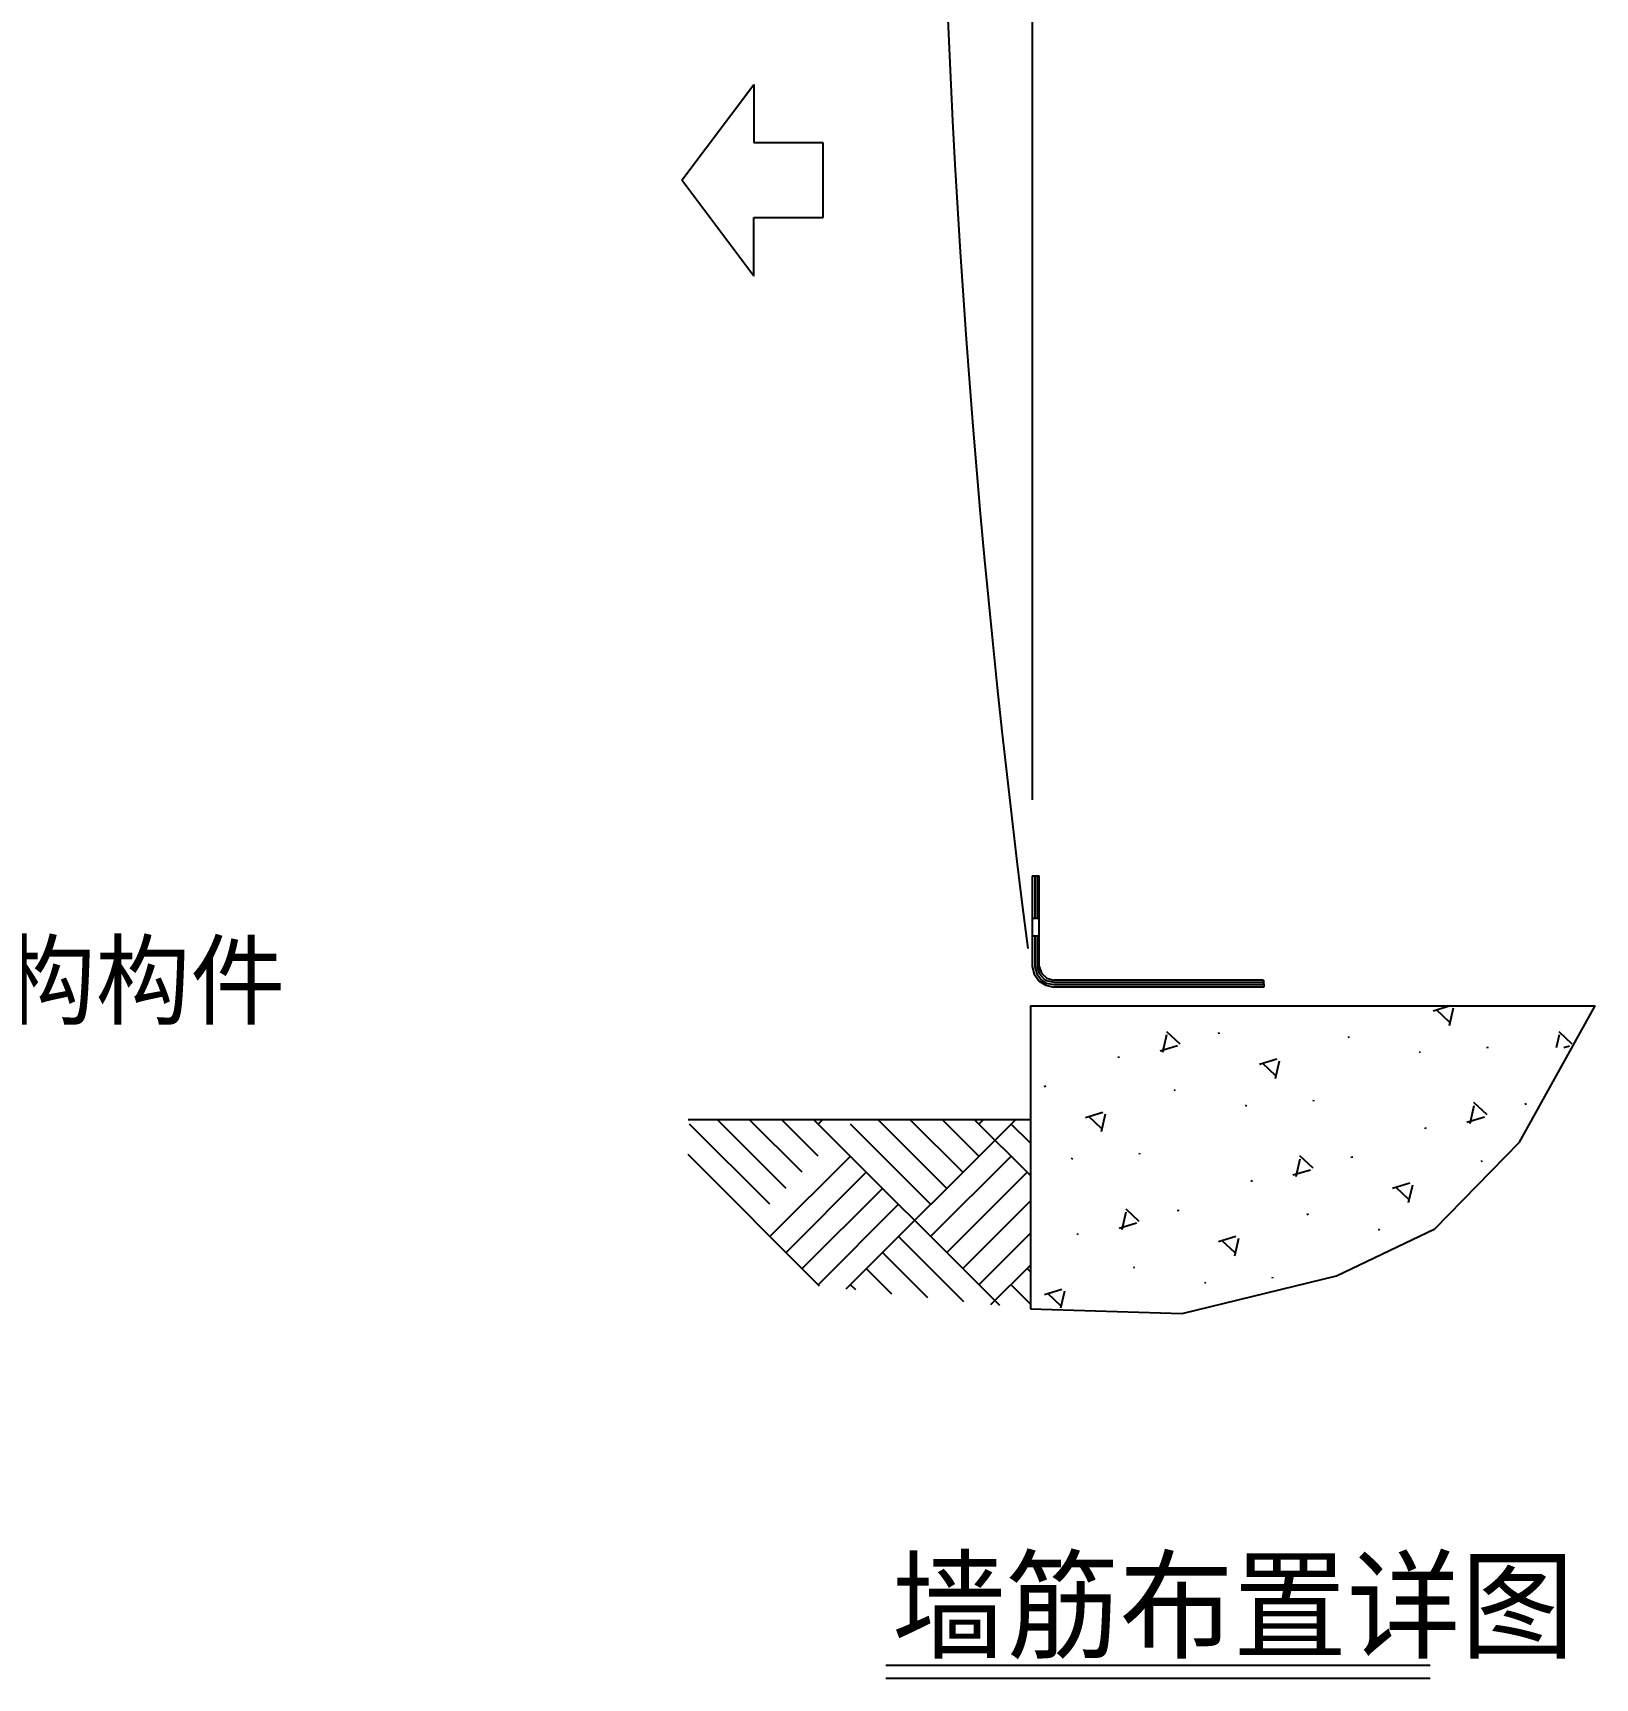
# Model space of a CAD drawing. Header units: metres. Extents: x 35 to 400, y 13 to 268.
# Drawn here: x 159.8 to 221.8, y 116.1 to 181.4 of the extents above; entities that cross this region are included whole.
import ezdxf

# ---------------------------------------------------------------- set-up
doc = ezdxf.new("R2010")
doc.units = ezdxf.units.M
for name, color, linetype in [('CALL', 1, 'Continuous'), ('HIDL', 3, 'Continuous'), ('OBJS', 7, 'Continuous'), ('STRL', 2, 'Continuous')]:
    doc.layers.add(name, color=color, linetype=linetype)

msp = doc.modelspace()

# ---------------------------------------------------------------- linework, layer by layer
at = {"layer": 'CALL'}
for p, q in [((193.65, 116.64, 0.28), (215.23, 116.64, 0.28)), ((193.65, 116.13, 0.28), (215.23, 116.13, 0.28))]:
    msp.add_line(p, q, dxfattribs=at)
for points in [[(185.56, 175.52), (188.41, 179.32)], [(185.56, 175.52), (188.41, 179.32)], [(188.41, 179.32), (188.41, 177)], [(188.41, 179.32), (188.41, 177)], [(191.16, 177), (188.41, 177)], [(191.16, 177), (188.41, 177)], [(191.16, 174.04), (191.16, 177)], [(191.16, 174.04), (191.16, 177)], [(188.41, 171.72), (185.56, 175.52)], [(188.41, 171.72), (185.56, 175.52)], [(188.41, 174.04), (191.16, 174.04)], [(188.41, 174.04), (191.16, 174.04)], [(188.41, 171.72), (188.41, 174.04)], [(188.41, 171.72), (188.41, 174.04)]]:
    msp.add_lwpolyline(points, dxfattribs=at)
at = {"layer": 'HIDL'}
msp.add_arc((626.95, 200.46, 0.28), 431.25, 172.64, 187.38, dxfattribs=at)
at = {"layer": 'OBJS'}
for points in [[(199.45, 147.94), (199.45, 144.35)], [(199.45, 147.94), (199.45, 144.35)], [(199.45, 147.94), (199.73, 147.94)], [(199.45, 147.94), (199.73, 147.94)], [(199.55, 147.94), (199.55, 146.26)], [(199.55, 147.94), (199.55, 146.26)], [(199.64, 147.94), (199.64, 146.26)], [(199.64, 147.94), (199.64, 146.26)], [(199.73, 144.35), (199.73, 147.94)], [(199.73, 144.35), (199.73, 147.94)], [(199.45, 146.26), (199.73, 146.26)], [(199.45, 146.26), (199.73, 146.26)], [(199.45, 145.56), (199.73, 145.56)], [(199.45, 145.56), (199.73, 145.56)], [(199.55, 145.56), (199.55, 144.35)], [(199.55, 145.56), (199.55, 144.35)], [(199.64, 145.56), (199.64, 144.35)], [(199.64, 145.56), (199.64, 144.35)], [(199.45, 144.35), (199.53, 144.04), (199.72, 143.77), (199.99, 143.6), (200.31, 143.53)], [(199.45, 144.35), (199.53, 144.04), (199.72, 143.77), (199.99, 143.6), (200.31, 143.53)], [(199.55, 144.35), (199.63, 144.05)], [(199.55, 144.35), (199.63, 144.05)], [(199.64, 144.35), (199.73, 144.07)], [(199.64, 144.35), (199.73, 144.07)], [(199.73, 144.35), (199.82, 144.08), (200.03, 143.89), (200.3, 143.81)], [(199.73, 144.35), (199.82, 144.08), (200.03, 143.89), (200.3, 143.81)], [(199.63, 144.05), (199.82, 143.81)], [(199.63, 144.05), (199.82, 143.81)], [(199.73, 144.07), (199.92, 143.85)], [(199.73, 144.07), (199.92, 143.85)], [(199.82, 143.81), (200, 143.69)], [(199.82, 143.81), (200, 143.69)], [(199.92, 143.85), (200.02, 143.79)], [(199.92, 143.85), (200.02, 143.79)], [(200, 143.69), (200.31, 143.63)], [(200, 143.69), (200.31, 143.63)], [(200.02, 143.79), (200.3, 143.72)], [(200.02, 143.79), (200.3, 143.72)], [(208.62, 143.81), (200.3, 143.81)], [(208.62, 143.81), (200.3, 143.81)], [(200.3, 143.72), (208.62, 143.72)], [(200.3, 143.72), (208.62, 143.72)], [(200.31, 143.63), (208.62, 143.63)], [(200.31, 143.63), (208.62, 143.63)], [(208.63, 143.53), (200.31, 143.53)], [(208.63, 143.53), (200.31, 143.53)], [(208.62, 143.81), (208.63, 143.53)], [(208.62, 143.81), (208.63, 143.53)], [(199.38, 142.78), (199.38, 130.77)], [(199.38, 142.78), (199.38, 130.77)], [(199.38, 142.78), (221.77, 142.78)], [(199.38, 142.78), (221.77, 142.78)], [(216.04, 142.78), (215.35, 142.57)], [(216.04, 142.78), (215.35, 142.57)], [(215.47, 142.64), (216, 142.14)], [(215.47, 142.64), (216, 142.14)], [(216, 142.01), (216.16, 142.71)], [(216, 142.01), (216.16, 142.71)], [(218.77, 137.38), (221.77, 142.78)], [(218.77, 137.38), (221.77, 142.78)], [(204.78, 141.63), (204.62, 140.93)], [(204.78, 141.63), (204.62, 140.93)], [(205.32, 141.26), (204.79, 141.76)], [(205.32, 141.26), (204.79, 141.76)], [(206.82, 141.7), (206.89, 141.72)], [(206.82, 141.7), (206.89, 141.72)], [(220.34, 141.63), (220.22, 141.12)], [(220.34, 141.63), (220.22, 141.12)], [(220.86, 141.27), (220.34, 141.76)], [(220.86, 141.27), (220.34, 141.76)], [(204.52, 141), (205.21, 141.21)], [(204.52, 141), (205.21, 141.21)], [(212.02, 141.55), (211.96, 141.53)], [(212.02, 141.55), (211.96, 141.53)], [(214.85, 140.92), (214.81, 140.96)], [(214.85, 140.92), (214.81, 140.96)], [(217.5, 141.16), (217.49, 141.1)], [(217.5, 141.16), (217.49, 141.1)], [(220.53, 141.13), (220.75, 141.2)], [(220.53, 141.13), (220.75, 141.2)], [(202.88, 140.72), (202.89, 140.78)], [(202.88, 140.72), (202.89, 140.78)], [(209.15, 140.67), (208.46, 140.46)], [(209.15, 140.67), (208.46, 140.46)], [(208.57, 140.53), (209.1, 140.03)], [(208.57, 140.53), (209.1, 140.03)], [(209.1, 139.9), (209.26, 140.61)], [(209.1, 139.9), (209.26, 140.61)], [(199.92, 139.59), (199.99, 139.61)], [(199.92, 139.59), (199.99, 139.61)], [(205.12, 139.44), (205.07, 139.43)], [(205.12, 139.44), (205.07, 139.43)], [(210.6, 139.05), (210.59, 138.99)], [(210.6, 139.05), (210.59, 138.99)], [(202.25, 138.56), (201.56, 138.35)], [(202.25, 138.56), (201.56, 138.35)], [(201.68, 138.41), (202.2, 137.92)], [(201.68, 138.41), (202.2, 137.92)], [(202.2, 137.8), (202.36, 138.5)], [(202.2, 137.8), (202.36, 138.5)], [(207.96, 138.81), (207.91, 138.85)], [(207.96, 138.81), (207.91, 138.85)], [(216.69, 138.18), (217.38, 138.39)], [(216.69, 138.18), (217.38, 138.39)], [(216.96, 138.82), (216.8, 138.11)], [(216.96, 138.82), (216.8, 138.11)], [(217.49, 138.46), (216.96, 138.95)], [(217.49, 138.46), (216.96, 138.95)], [(218.98, 138.89), (219.05, 138.91)], [(218.98, 138.89), (219.05, 138.91)], [(199.38, 138.27), (185.81, 138.27)], [(199.38, 138.27), (185.81, 138.27)], [(189.05, 134.92), (185.86, 138.1)], [(189.05, 134.92), (185.86, 138.1)], [(189.69, 135.55), (186.97, 138.27)], [(189.69, 135.55), (186.97, 138.27)], [(190.33, 136.19), (188.24, 138.27)], [(190.33, 136.19), (188.24, 138.27)], [(190.96, 136.83), (189.52, 138.27)], [(190.96, 136.83), (189.52, 138.27)], [(198.17, 130.9), (190.79, 138.27)], [(198.17, 130.9), (190.79, 138.27)], [(190.96, 138.1), (191.13, 138.27)], [(190.96, 138.1), (191.13, 138.27)], [(192.07, 131.56), (198.78, 138.27)], [(192.07, 131.56), (198.78, 138.27)], [(195.42, 134.92), (192.24, 138.1)], [(195.42, 134.92), (192.24, 138.1)], [(196.06, 135.55), (193.34, 138.27)], [(196.06, 135.55), (193.34, 138.27)], [(196.7, 136.19), (194.61, 138.27)], [(196.7, 136.19), (194.61, 138.27)], [(197.33, 136.83), (195.89, 138.27)], [(197.33, 136.83), (195.89, 138.27)], [(199.38, 136.06), (197.16, 138.27)], [(199.38, 136.06), (197.16, 138.27)], [(197.33, 138.1), (197.51, 138.27)], [(197.33, 138.1), (197.51, 138.27)], [(199.38, 137.34), (198.61, 138.1)], [(199.38, 137.34), (198.61, 138.1)], [(215.05, 137.91), (215.06, 137.97)], [(215.05, 137.91), (215.06, 137.97)], [(215.42, 133.94), (218.77, 137.38)], [(215.42, 133.94), (218.77, 137.38)], [(191.02, 131.67), (185.81, 136.89)], [(191.02, 131.67), (185.81, 136.89)], [(189.05, 133.64), (192.24, 136.83)], [(189.05, 133.64), (192.24, 136.83)], [(195.42, 133.64), (198.61, 136.83)], [(195.42, 133.64), (198.61, 136.83)], [(201.06, 136.69), (201.01, 136.74)], [(201.06, 136.69), (201.01, 136.74)], [(203.7, 136.94), (203.69, 136.89)], [(203.7, 136.94), (203.69, 136.89)], [(210.06, 136.71), (209.9, 136.01)], [(210.06, 136.71), (209.9, 136.01)], [(210.59, 136.35), (210.06, 136.84)], [(210.59, 136.35), (210.06, 136.84)], [(212.09, 136.78), (212.16, 136.8)], [(212.09, 136.78), (212.16, 136.8)], [(217.29, 136.63), (217.24, 136.61)], [(217.29, 136.63), (217.24, 136.61)], [(189.69, 133.01), (192.87, 136.19)], [(189.69, 133.01), (192.87, 136.19)], [(196.06, 133.01), (199.25, 136.19)], [(196.06, 133.01), (199.25, 136.19)], [(208.15, 135.81), (208.17, 135.87)], [(208.15, 135.81), (208.17, 135.87)], [(209.79, 136.08), (210.48, 136.29)], [(209.79, 136.08), (210.48, 136.29)], [(214.42, 135.75), (213.73, 135.54)], [(214.42, 135.75), (213.73, 135.54)], [(214.37, 134.99), (214.54, 135.69)], [(214.37, 134.99), (214.54, 135.69)], [(190.33, 132.37), (193.51, 135.55)], [(190.33, 132.37), (193.51, 135.55)], [(196.7, 132.37), (199.38, 135.05)], [(196.7, 132.37), (199.38, 135.05)], [(213.85, 135.61), (214.37, 135.12)], [(213.85, 135.61), (214.37, 135.12)], [(190.96, 131.73), (194.15, 134.92)], [(190.96, 131.73), (194.15, 134.92)], [(203.16, 134.6), (203, 133.9)], [(203.16, 134.6), (203, 133.9)], [(203.69, 134.24), (203.17, 134.73)], [(203.69, 134.24), (203.17, 134.73)], [(205.2, 134.67), (205.27, 134.69)], [(205.2, 134.67), (205.27, 134.69)], [(210.4, 134.52), (210.34, 134.5)], [(210.4, 134.52), (210.34, 134.5)], [(197.33, 131.73), (199.38, 133.77)], [(197.33, 131.73), (199.38, 133.77)], [(201.25, 133.7), (201.27, 133.76)], [(201.25, 133.7), (201.27, 133.76)], [(202.9, 133.97), (203.59, 134.18)], [(202.9, 133.97), (203.59, 134.18)], [(211.52, 132.08), (215.42, 133.94)], [(211.52, 132.08), (215.42, 133.94)], [(213.23, 133.89), (213.18, 133.93)], [(213.23, 133.89), (213.18, 133.93)], [(196.74, 131.05), (194.15, 133.64)], [(196.74, 131.05), (194.15, 133.64)], [(207.53, 133.64), (206.84, 133.43)], [(207.53, 133.64), (206.84, 133.43)], [(206.95, 133.5), (207.48, 133.01)], [(206.95, 133.5), (207.48, 133.01)], [(207.48, 132.88), (207.64, 133.58)], [(207.48, 132.88), (207.64, 133.58)], [(195.31, 131.21), (193.51, 133.01)], [(195.31, 131.21), (193.51, 133.01)], [(197.81, 130.94), (199.38, 132.5)], [(197.81, 130.94), (199.38, 132.5)], [(193.88, 131.36), (192.87, 132.37)], [(193.88, 131.36), (192.87, 132.37)], [(199.38, 132.24), (199.25, 132.37)], [(199.38, 132.24), (199.25, 132.37)], [(203.5, 132.41), (203.45, 132.4)], [(203.5, 132.41), (203.45, 132.4)], [(205.4, 130.59), (211.52, 132.08)], [(205.4, 130.59), (211.52, 132.08)], [(206.33, 131.78), (206.29, 131.82)], [(206.33, 131.78), (206.29, 131.82)], [(208.98, 132.03), (208.97, 131.97)], [(208.98, 132.03), (208.97, 131.97)], [(192.45, 131.52), (192.24, 131.73)], [(192.45, 131.52), (192.24, 131.73)], [(199.38, 130.96), (198.61, 131.73)], [(199.38, 130.96), (198.61, 131.73)], [(200.63, 131.54), (199.94, 131.33)], [(200.63, 131.54), (199.94, 131.33)], [(200.05, 131.39), (200.58, 130.89)], [(200.05, 131.39), (200.58, 130.89)], [(200.59, 130.81), (200.74, 131.48)], [(200.59, 130.81), (200.74, 131.48)], [(199.38, 130.77), (205.4, 130.59)], [(199.38, 130.77), (205.4, 130.59)]]:
    msp.add_lwpolyline(points, dxfattribs=at)
at = {"layer": 'STRL'}
msp.add_lwpolyline([(199.45, 190.67), (199.45, 150.95)], dxfattribs=at)

# ---------------------------------------------------------------- texts
at = {"layer": 'CALL'}
for s, height, p in [('屋檐或山墙结构构件', 2.89, (136.01, 142.35, 0.28)), ('墙筋布置详图', 3.47, (193.89, 117.28, 0.28))]:
    msp.add_text(s, height=height, dxfattribs=at).set_placement(p)

doc.saveas('drawing.dxf')
